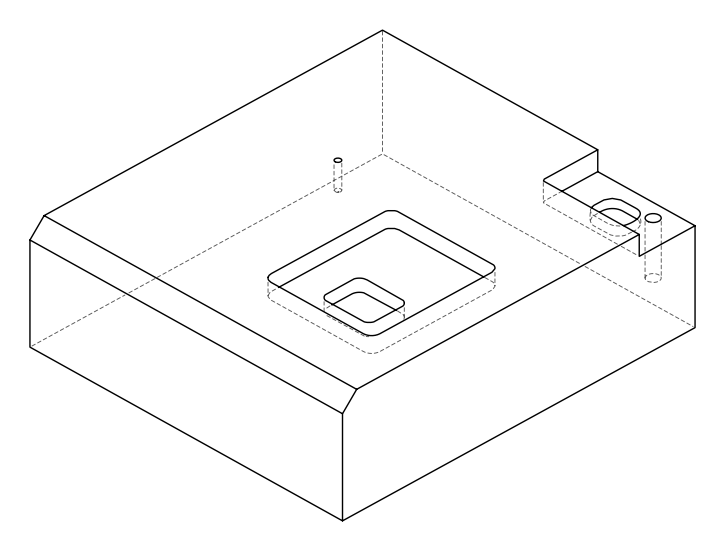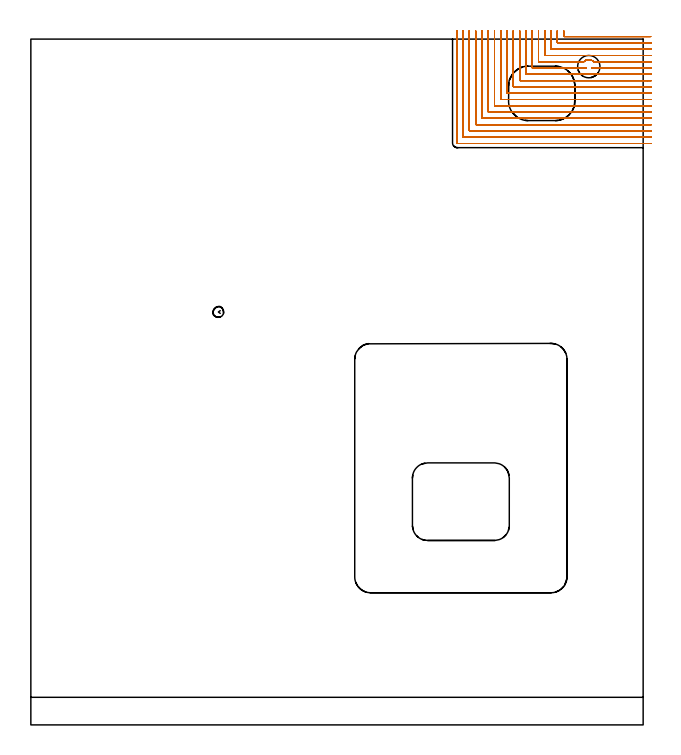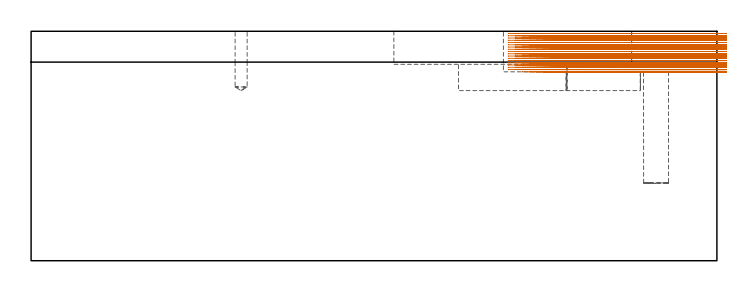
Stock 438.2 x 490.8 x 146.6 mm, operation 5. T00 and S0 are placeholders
(PLAN: 8 operations, 5 tool changes, 149 min)
(1 SPOT_DRILL | STEP1POCKET | NXT0321_9005460120000 | 0.03 min | 3 mm3)
(2 DRILL_BLIND_HOLE_INTO_CENTER | STEP1POCKET | UGT0301_196 | 0.16 min | 1671 mm3)
(3 INDEXABLE_INSERT_DRILL_BLIND_HOLE_FROM_SOLID | STEP1POCKET_1 | NXT0302_003 | 0.3 min | 19450 mm3)
(4 AREA_MILL | FG_CHAMFER_SURFACE | UGT0205_001 | 24.93 min | 85030 mm3)
(5 MILL_CORNER_NOTCH_RECTANGULAR | CORNER_NOTCH_RECTANGULAR | NXT0201_008 | Follow Part, ap 1.5, ae 75% | 102.16 min | 269231 mm3)
(6 MILL_RECTANGULAR_POCKET | POCKET_RECTANGULAR_STRAIGHT | UGT0201_104 | Follow Part, ap 5, ae 75% | 0.89 min | 20118 mm3)
(7 MILL_RECTANGULAR_POCKET_1 | POCKET_RECTANGULAR_STRAIGHT_1 | UGT0201_104 | Follow Part, ap 5, ae 75% | 18.21 min | 569523 mm3)
(8 MILL_RECTANGULAR_POCKET_2 | POCKET_RECTANGULAR_STRAIGHT_2 | UGT0201_104 | Follow Part, ap 5, ae 75% | 2.36 min | 62947 mm3)
(TOOL NXT0321_9005460120000 | NC Spot Drill, 142deg, 12mm, Carbide, Uncoated | D12 PA142 FL30 Z2)
(TOOL UGT0301_196 | Twist Drill 7.7 mm | D7.7 PA118 FL73 Z2)
(TOOL NXT0302_003 | Index. Insert Drill 16mm [880-D1600L20-05] | D16 PA176 FL80 Z2)
(TOOL UGT0205_001 | Chamfer Mill 20 x 3 x 45 deg. | D20 FL50 Z2)
(TOOL NXT0201_008 | ENDMILL 6mm [2P460-0600-NA 1630] | D6 FL26 Z6)
(TOOL UGT0201_104 | End Mill 20 mm | D20 FL22 Z2)
(OP 5 MILL_CORNER_NOTCH_RECTANGULAR, part 1 of 2)
G17 G21 G94 G90
T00 M6
G54
G17 G0 G90 X381.3 Y496.8 S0 M3
G43 Z156.6 H1
Z145.161
G94 G1 Y493.8 F250.
Y492.894 F500.
G3 X381.594 Y492.6 R0.3
G1 X440.6
X443.6 F250.
G0 Z156.6
X376.8 Y496.8
Z145.161
G1 Y493.8
Y488.395 F500.
G3 X377.095 Y488.1 R0.3
G1 X441.2
X444.2 F250.
G0 Z156.6
X372.3 Y496.8
Z145.161
G1 Y493.8
Y483.895 F500.
G3 X372.595 Y483.6 R0.3
G1 X441.2
X444.2 F250.
G0 Z156.6
X367.8 Y496.8
Z145.161
G1 Y493.8
Y479.395 F500.
G3 X368.095 Y479.1 R0.3
G1 X441.2
X444.2 F250.
G0 Z156.6
X363.3 Y496.8
Z145.161
G1 Y493.8
Y474.895 F500.
G3 X363.595 Y474.6 R0.3
G1 X395.77
X396.07 Y474.904
G2 X402.218 Y475.155 R4.987
X402.865 Y474.6 R5.007
G1 X441.2
X444.2 F250.
G0 Z156.6
X358.8 Y496.8
Z145.161
G1 Y493.8
Y470.395 F500.
G3 X359.095 Y470.1 R0.3
G1 X394.412
X397.412 F250.
G0 Z156.6
X401.188
Z145.161
G1 X404.188
X441.2 F500.
X444.2 F250.
G0 Z156.6
X354.3 Y496.8
Z145.161
G1 Y493.8
Y465.895 F500.
G3 X354.595 Y465.6 R0.3
G1 X441.2
X444.2 F250.
G0 Z156.6
X349.8 Y496.8
Z145.161
G1 Y493.8
Y461.396 F500.
G3 X350.096 Y461.1 R0.3
G1 X441.2
X444.2 F250.
G0 Z156.6
X345.3 Y496.8
Z145.161
G1 Y493.8
Y456.896 F500.
G3 X345.596 Y456.6 R0.3
G1 X441.2
X444.2 F250.
G0 Z156.6
X340.8 Y496.8
Z145.161
G1 Y493.8
Y452.396 F500.
G3 X341.096 Y452.1 R0.3
G1 X441.2
X444.2 F250.
G0 Z156.6
X336.3 Y496.8
Z145.161
G1 Y493.8
Y447.896 F500.
G3 X336.596 Y447.6 R0.3
G1 X441.2
X444.2 F250.
G0 Z156.6
X331.8 Y496.8
Z145.161
G1 Y493.8
Y443.396 F500.
G3 X332.096 Y443.1 R0.3
G1 X441.2
X444.2 F250.
G0 Z156.6
X327.3 Y496.8
Z145.161
G1 Y493.8
Y438.896 F500.
G3 X327.596 Y438.6 R0.3
G1 X441.2
X444.2 F250.
G0 Z156.6
X322.8 Y496.8
Z145.161
G1 Y493.8
Y434.397 F500.
G3 X323.097 Y434.1 R0.3
G1 X441.2
X444.2 F250.
G0 Z156.6
X318.3 Y496.8
Z145.161
G1 Y493.8
Y429.897 F500.
G3 X318.597 Y429.6 R0.3
G1 X441.2
X444.2 F250.
G0 Z156.6
X313.8 Y496.8
Z145.161
G1 Y493.8
Y425.397 F500.
G3 X314.097 Y425.1 R0.3
G1 X441.2
X444.2 F250.
G0 Z156.6
X309.3 Y496.8
Z145.161
G1 Y493.8
Y420.897 F500.
G3 X309.597 Y420.6 R0.3
G1 X441.2
X444.2 F250.
G0 Z156.6
X304.8 Y496.8
Z145.161
G1 Y493.8
Y416.397 F500.
G3 X305.097 Y416.1 R0.3
G1 X441.2
X444.2 F250.
G0 Z156.6
X381.3 Y496.8
Z143.722
G1 Y493.8
Y492.894 F500.
G3 X381.594 Y492.6 R0.3
G1 X440.6
X443.6 F250.
G0 Z156.6
X376.8 Y496.8
Z143.722
G1 Y493.8
Y488.395 F500.
G3 X377.095 Y488.1 R0.3
G1 X441.2
X444.2 F250.
G0 Z156.6
X372.3 Y496.8
Z143.722
G1 Y493.8
Y483.895 F500.
G3 X372.595 Y483.6 R0.3
G1 X441.2
X444.2 F250.
G0 Z156.6
X367.8 Y496.8
Z143.722
G1 Y493.8
Y479.395 F500.
G3 X368.095 Y479.1 R0.3
G1 X441.2
X444.2 F250.
G0 Z156.6
X363.3 Y496.8
Z143.722
G1 Y493.8
Y474.895 F500.
G3 X363.595 Y474.6 R0.3
G1 X395.771
X396.072 Y474.905
G2 X402.218 Y475.155 R4.986
X402.865 Y474.6 R5.007
G1 X441.2
X444.2 F250.
G0 Z156.6
X358.8 Y496.8
Z143.722
G1 Y493.8
Y470.395 F500.
G3 X359.095 Y470.1 R0.3
G1 X394.412
X397.412 F250.
G0 Z156.6
X401.188
Z143.722
G1 X404.188
X441.2 F500.
X444.2 F250.
G0 Z156.6
X354.3 Y496.8
Z143.722
G1 Y493.8
Y465.895 F500.
G3 X354.595 Y465.6 R0.3
G1 X441.2
X444.2 F250.
G0 Z156.6
X349.8 Y496.8
Z143.722
G1 Y493.8
Y461.396 F500.
G3 X350.096 Y461.1 R0.3
G1 X441.2
X444.2 F250.
G0 Z156.6
X345.3 Y496.8
Z143.722
G1 Y493.8
Y456.896 F500.
G3 X345.596 Y456.6 R0.3
G1 X441.2
X444.2 F250.
G0 Z156.6
X340.8 Y496.8
Z143.722
G1 Y493.8
Y452.396 F500.
G3 X341.096 Y452.1 R0.3
G1 X441.2
X444.2 F250.
G0 Z156.6
X336.3 Y496.8
Z143.722
G1 Y493.8
Y447.896 F500.
G3 X336.596 Y447.6 R0.3
G1 X441.2
X444.2 F250.
G0 Z156.6
X331.8 Y496.8
Z143.722
G1 Y493.8
Y443.396 F500.
G3 X332.096 Y443.1 R0.3
G1 X441.2
X444.2 F250.
G0 Z156.6
X327.3 Y496.8
Z143.722
G1 Y493.8
Y438.896 F500.
G3 X327.596 Y438.6 R0.3
G1 X441.2
X444.2 F250.
G0 Z156.6
X322.8 Y496.8
Z143.722
G1 Y493.8
Y434.397 F500.
G3 X323.097 Y434.1 R0.3
G1 X441.2
X444.2 F250.
G0 Z156.6
X318.3 Y496.8
Z143.722
G1 Y493.8
Y429.897 F500.
G3 X318.597 Y429.6 R0.3
G1 X441.2
X444.2 F250.
G0 Z156.6
X313.8 Y496.8
Z143.722
G1 Y493.8
Y425.397 F500.
G3 X314.097 Y425.1 R0.3
G1 X441.2
X444.2 F250.
G0 Z156.6
X309.3 Y496.8
Z143.722
G1 Y493.8
Y420.897 F500.
G3 X309.597 Y420.6 R0.3
G1 X441.2
X444.2 F250.
G0 Z156.6
X304.8 Y496.8
Z143.722
G1 Y493.8
Y416.397 F500.
G3 X305.097 Y416.1 R0.3
G1 X441.2
X444.2 F250.
G0 Z156.6
X381.3 Y496.8
Z142.283
G1 Y493.8
Y492.894 F500.
G3 X381.594 Y492.6 R0.3
G1 X440.6
X443.6 F250.
G0 Z156.6
X376.8 Y496.8
Z142.283
G1 Y493.8
Y488.395 F500.
G3 X377.095 Y488.1 R0.3
G1 X441.2
X444.2 F250.
G0 Z156.6
X372.3 Y496.8
Z142.283
G1 Y493.8
Y483.895 F500.
G3 X372.595 Y483.6 R0.3
G1 X441.2
X444.2 F250.
G0 Z156.6
X367.8 Y496.8
Z142.283
G1 Y493.8
Y479.395 F500.
G3 X368.095 Y479.1 R0.3
G1 X441.2
X444.2 F250.
G0 Z156.6
X363.3 Y496.8
Z142.283
G1 Y493.8
Y474.895 F500.
G3 X363.595 Y474.6 R0.3
G1 X395.771
X396.073 Y474.906
G2 X402.218 Y475.155 R4.987
X402.865 Y474.6 R5.007
G1 X441.2
X444.2 F250.
G0 Z156.6
X358.8 Y496.8
Z142.283
G1 Y493.8
Y470.395 F500.
G3 X359.095 Y470.1 R0.3
G1 X394.412
X397.412 F250.
G0 Z156.6
X401.188
Z142.283
G1 X404.188
X441.2 F500.
X444.2 F250.
G0 Z156.6
X354.3 Y496.8
Z142.283
G1 Y493.8
Y465.895 F500.
G3 X354.595 Y465.6 R0.3
G1 X441.2
X444.2 F250.
G0 Z156.6
X349.8 Y496.8
Z142.283
G1 Y493.8
Y461.396 F500.
G3 X350.096 Y461.1 R0.3
G1 X441.2
X444.2 F250.
G0 Z156.6
X345.3 Y496.8
Z142.283
G1 Y493.8
Y456.896 F500.
G3 X345.596 Y456.6 R0.3
G1 X441.2
X444.2 F250.
G0 Z156.6
X340.8 Y496.8
Z142.283
G1 Y493.8
Y452.396 F500.
G3 X341.096 Y452.1 R0.3
G1 X441.2
X444.2 F250.
G0 Z156.6
X336.3 Y496.8
Z142.283
G1 Y493.8
Y447.896 F500.
G3 X336.596 Y447.6 R0.3
G1 X441.2
X444.2 F250.
G0 Z156.6
X331.8 Y496.8
Z142.283
G1 Y493.8
Y443.396 F500.
G3 X332.096 Y443.1 R0.3
G1 X441.2
X444.2 F250.
G0 Z156.6
X327.3 Y496.8
Z142.283
G1 Y493.8
Y438.896 F500.
G3 X327.596 Y438.6 R0.3
G1 X441.2
X444.2 F250.
G0 Z156.6
X322.8 Y496.8
Z142.283
G1 Y493.8
Y434.397 F500.
G3 X323.097 Y434.1 R0.3
G1 X441.2
X444.2 F250.
G0 Z156.6
X318.3 Y496.8
Z142.283
G1 Y493.8
Y429.897 F500.
G3 X318.597 Y429.6 R0.3
G1 X441.2
X444.2 F250.
G0 Z156.6
X313.8 Y496.8
Z142.283
G1 Y493.8
Y425.397 F500.
G3 X314.097 Y425.1 R0.3
G1 X441.2
X444.2 F250.
G0 Z156.6
X309.3 Y496.8
Z142.283
G1 Y493.8
Y420.897 F500.
G3 X309.597 Y420.6 R0.3
G1 X441.2
X444.2 F250.
G0 Z156.6
X304.8 Y496.8
Z142.283
G1 Y493.8
Y416.397 F500.
G3 X305.097 Y416.1 R0.3
G1 X441.2
X444.2 F250.
G0 Z156.6
X381.3 Y496.8
Z140.844
G1 Y493.8
Y492.894 F500.
G3 X381.594 Y492.6 R0.3
G1 X440.6
X443.6 F250.
G0 Z156.6
X376.8 Y496.8
Z140.844
G1 Y493.8
Y488.395 F500.
G3 X377.095 Y488.1 R0.3
G1 X441.2
X444.2 F250.
G0 Z156.6
X372.3 Y496.8
Z140.844
G1 Y493.8
Y483.895 F500.
G3 X372.595 Y483.6 R0.3
G1 X441.2
X444.2 F250.
G0 Z156.6
X367.8 Y496.8
Z140.844
G1 Y493.8
Y479.395 F500.
G3 X368.095 Y479.1 R0.3
G1 X441.2
X444.2 F250.
G0 Z156.6
X363.3 Y496.8
Z140.844
G1 Y493.8
Y474.895 F500.
G3 X363.595 Y474.6 R0.3
G1 X395.77
X396.071 Y474.906
G2 X402.218 Y475.155 R4.988
X402.865 Y474.6 R5.007
G1 X441.2
X444.2 F250.
G0 Z156.6
X358.8 Y496.8
Z140.844
G1 Y493.8
Y470.395 F500.
G3 X359.095 Y470.1 R0.3
G1 X394.412
X397.412 F250.
G0 Z156.6
X401.188
Z140.844
G1 X404.188
X441.2 F500.
X444.2 F250.
G0 Z156.6
X354.3 Y496.8
Z140.844
G1 Y493.8
Y465.895 F500.
G3 X354.595 Y465.6 R0.3
G1 X441.2
X444.2 F250.
G0 Z156.6
X349.8 Y496.8
Z140.844
G1 Y493.8
Y461.396 F500.
G3 X350.096 Y461.1 R0.3
G1 X441.2
X444.2 F250.
G0 Z156.6
X345.3 Y496.8
Z140.844
G1 Y493.8
Y456.896 F500.
G3 X345.596 Y456.6 R0.3
G1 X441.2
X444.2 F250.
G0 Z156.6
X340.8 Y496.8
Z140.844
G1 Y493.8
Y452.396 F500.
G3 X341.096 Y452.1 R0.3
G1 X441.2
X444.2 F250.
G0 Z156.6
X336.3 Y496.8
Z140.844
G1 Y493.8
Y447.896 F500.
G3 X336.596 Y447.6 R0.3
G1 X441.2
X444.2 F250.
G0 Z156.6
X331.8 Y496.8
Z140.844
G1 Y493.8
Y443.396 F500.
G3 X332.096 Y443.1 R0.3
G1 X441.2
X444.2 F250.
G0 Z156.6
X327.3 Y496.8
Z140.844
G1 Y493.8
Y438.896 F500.
G3 X327.596 Y438.6 R0.3
G1 X441.2
X444.2 F250.
G0 Z156.6
X322.8 Y496.8
Z140.844
G1 Y493.8
Y434.397 F500.
G3 X323.097 Y434.1 R0.3
G1 X441.2
X444.2 F250.
G0 Z156.6
X318.3 Y496.8
Z140.844
G1 Y493.8
Y429.897 F500.
G3 X318.597 Y429.6 R0.3
G1 X441.2
X444.2 F250.
G0 Z156.6
X313.8 Y496.8
Z140.844
G1 Y493.8
Y425.397 F500.
G3 X314.097 Y425.1 R0.3
G1 X441.2
X444.2 F250.
G0 Z156.6
X309.3 Y496.8
Z140.844
G1 Y493.8
Y420.897 F500.
G3 X309.597 Y420.6 R0.3
G1 X441.2
X444.2 F250.
G0 Z156.6
X304.8 Y496.8
Z140.844
G1 Y493.8
Y416.397 F500.
G3 X305.097 Y416.1 R0.3
G1 X441.2
X444.2 F250.
G0 Z156.6
X381.3 Y496.8
Z139.405
G1 Y493.8
Y492.894 F500.
G3 X381.594 Y492.6 R0.3
G1 X440.6
X443.6 F250.
G0 Z156.6
X376.8 Y496.8
Z139.405
G1 Y493.8
Y488.395 F500.
G3 X377.095 Y488.1 R0.3
G1 X441.2
X444.2 F250.
G0 Z156.6
X372.3 Y496.8
Z139.405
G1 Y493.8
Y483.895 F500.
G3 X372.595 Y483.6 R0.3
G1 X441.2
X444.2 F250.
G0 Z156.6
X367.8 Y496.8
Z139.405
G1 Y493.8
Y479.395 F500.
G3 X368.095 Y479.1 R0.3
G1 X441.2
X444.2 F250.
G0 Z156.6
X363.3 Y496.8
Z139.405
G1 Y493.8
Y474.895 F500.
G3 X363.595 Y474.6 R0.3
G1 X395.77
X396.072 Y474.906
G2 X402.218 Y475.155 R4.988
X402.865 Y474.6 R5.007
G1 X441.2
X444.2 F250.
G0 Z156.6
X358.8 Y496.8
Z139.405
G1 Y493.8
Y470.395 F500.
G3 X359.095 Y470.1 R0.3
G1 X394.412
X397.412 F250.
G0 Z156.6
X401.188
Z139.405
G1 X404.188
X441.2 F500.
X444.2 F250.
G0 Z156.6
X354.3 Y496.8
Z139.405
G1 Y493.8
Y465.895 F500.
G3 X354.595 Y465.6 R0.3
G1 X441.2
X444.2 F250.
G0 Z156.6
X349.8 Y496.8
Z139.405
G1 Y493.8
Y461.396 F500.
G3 X350.096 Y461.1 R0.3
G1 X441.2
X444.2 F250.
G0 Z156.6
X345.3 Y496.8
Z139.405
G1 Y493.8
Y456.896 F500.
G3 X345.596 Y456.6 R0.3
G1 X441.2
X444.2 F250.
G0 Z156.6
X340.8 Y496.8
Z139.405
G1 Y493.8
Y452.396 F500.
G3 X341.096 Y452.1 R0.3
G1 X441.2
X444.2 F250.
G0 Z156.6
X336.3 Y496.8
Z139.405
G1 Y493.8
Y447.896 F500.
G3 X336.596 Y447.6 R0.3
G1 X441.2
X444.2 F250.
G0 Z156.6
X331.8 Y496.8
Z139.405
G1 Y493.8
Y443.396 F500.
G3 X332.096 Y443.1 R0.3
G1 X441.2
X444.2 F250.
G0 Z156.6
X327.3 Y496.8
Z139.405
G1 Y493.8
Y438.896 F500.
G3 X327.596 Y438.6 R0.3
G1 X441.2
X444.2 F250.
G0 Z156.6
X322.8 Y496.8
Z139.405
G1 Y493.8
Y434.397 F500.
G3 X323.097 Y434.1 R0.3
G1 X441.2
X444.2 F250.
G0 Z156.6
X318.3 Y496.8
Z139.405
G1 Y493.8
Y429.897 F500.
G3 X318.597 Y429.6 R0.3
G1 X441.2
X444.2 F250.
G0 Z156.6
X313.8 Y496.8
Z139.405
G1 Y493.8
Y425.397 F500.
G3 X314.097 Y425.1 R0.3
G1 X441.2
X444.2 F250.
G0 Z156.6
X309.3 Y496.8
Z139.405
G1 Y493.8
Y420.897 F500.
G3 X309.597 Y420.6 R0.3
G1 X441.2
X444.2 F250.
G0 Z156.6
X304.8 Y496.8
Z139.405
G1 Y493.8
Y416.397 F500.
G3 X305.097 Y416.1 R0.3
G1 X441.2
X444.2 F250.
G0 Z156.6
X381.3 Y496.8
Z137.967
G1 Y493.8
Y492.894 F500.
G3 X381.594 Y492.6 R0.3
G1 X440.6
X443.6 F250.
G0 Z156.6
X376.8 Y496.8
Z137.967
G1 Y493.8
Y488.395 F500.
G3 X377.095 Y488.1 R0.3
G1 X441.2
X444.2 F250.
G0 Z156.6
X372.3 Y496.8
Z137.967
G1 Y493.8
Y483.895 F500.
G3 X372.595 Y483.6 R0.3
G1 X441.2
X444.2 F250.
G0 Z156.6
X367.8 Y496.8
Z137.967
G1 Y493.8
Y479.395 F500.
G3 X368.095 Y479.1 R0.3
G1 X441.2
X444.2 F250.
G0 Z156.6
X363.3 Y496.8
Z137.967
G1 Y493.8
Y474.895 F500.
G3 X363.595 Y474.6 R0.3
G1 X395.77
X396.073 Y474.907
G2 X402.218 Y475.155 R4.988
X402.865 Y474.6 R5.007
G1 X441.2
X444.2 F250.
G0 Z156.6
X358.8 Y496.8
Z137.967
G1 Y493.8
Y470.395 F500.
G3 X359.095 Y470.1 R0.3
G1 X394.412
X397.412 F250.
G0 Z156.6
X401.188
Z137.967
G1 X404.188
X441.2 F500.
X444.2 F250.
G0 Z156.6
X354.3 Y496.8
Z137.967
G1 Y493.8
Y465.895 F500.
G3 X354.595 Y465.6 R0.3
G1 X441.2
X444.2 F250.
G0 Z156.6
X349.8 Y496.8
Z137.967
G1 Y493.8
Y461.396 F500.
G3 X350.096 Y461.1 R0.3
G1 X441.2
X444.2 F250.
G0 Z156.6
X345.3 Y496.8
Z137.967
G1 Y493.8
Y456.896 F500.
G3 X345.596 Y456.6 R0.3
G1 X441.2
X444.2 F250.
G0 Z156.6
X340.8 Y496.8
Z137.967
G1 Y493.8
Y452.396 F500.
G3 X341.096 Y452.1 R0.3
G1 X441.2
X444.2 F250.
G0 Z156.6
X336.3 Y496.8
Z137.967
G1 Y493.8
Y447.896 F500.
G3 X336.596 Y447.6 R0.3
G1 X441.2
X444.2 F250.
G0 Z156.6
X331.8 Y496.8
Z137.967
G1 Y493.8
Y443.396 F500.
G3 X332.096 Y443.1 R0.3
G1 X441.2
X444.2 F250.
G0 Z156.6
X327.3 Y496.8
Z137.967
G1 Y493.8
Y438.896 F500.
G3 X327.596 Y438.6 R0.3
G1 X441.2
X444.2 F250.
G0 Z156.6
X322.8 Y496.8
Z137.967
G1 Y493.8
Y434.397 F500.
G3 X323.097 Y434.1 R0.3
G1 X441.2
X444.2 F250.
G0 Z156.6
X318.3 Y496.8
Z137.967
G1 Y493.8
Y429.897 F500.
G3 X318.597 Y429.6 R0.3
G1 X441.2
X444.2 F250.
G0 Z156.6
X313.8 Y496.8
Z137.967
G1 Y493.8
Y425.397 F500.
G3 X314.097 Y425.1 R0.3
G1 X441.2
X444.2 F250.
G0 Z156.6
X309.3 Y496.8
Z137.967
G1 Y493.8
Y420.897 F500.
G3 X309.597 Y420.6 R0.3
G1 X441.2
X444.2 F250.
G0 Z156.6
X304.8 Y496.8
Z137.967
G1 Y493.8
Y416.397 F500.
G3 X305.097 Y416.1 R0.3
G1 X441.2
X444.2 F250.
G0 Z156.6
X381.3 Y496.8
Z136.528
G1 Y493.8
Y492.894 F500.
G3 X381.594 Y492.6 R0.3
G1 X440.6
X443.6 F250.
G0 Z156.6
X376.8 Y496.8
Z136.528
G1 Y493.8
Y488.395 F500.
G3 X377.095 Y488.1 R0.3
G1 X441.2
X444.2 F250.
G0 Z156.6
X372.3 Y496.8
Z136.528
G1 Y493.8
Y483.895 F500.
G3 X372.595 Y483.6 R0.3
G1 X441.2
X444.2 F250.
G0 Z156.6
X367.8 Y496.8
Z136.528
G1 Y493.8
Y479.395 F500.
G3 X368.095 Y479.1 R0.3
G1 X441.2
X444.2 F250.
G0 Z156.6
X363.3 Y496.8
Z136.528
G1 Y493.8
Y474.895 F500.
G3 X363.595 Y474.6 R0.3
G1 X395.77
X396.07 Y474.904
G2 X402.218 Y475.155 R4.987
X402.865 Y474.6 R5.007
G1 X441.2
X444.2 F250.
G0 Z156.6
X358.8 Y496.8
Z136.528
G1 Y493.8
Y470.395 F500.
G3 X359.095 Y470.1 R0.3
G1 X394.412
X397.412 F250.
G0 Z156.6
X401.188
Z136.528
G1 X404.188
X441.2 F500.
X444.2 F250.
G0 Z156.6
X354.3 Y496.8
Z136.528
G1 Y493.8
Y465.895 F500.
G3 X354.595 Y465.6 R0.3
G1 X441.2
X444.2 F250.
G0 Z156.6
X349.8 Y496.8
Z136.528
G1 Y493.8
Y461.396 F500.
G3 X350.096 Y461.1 R0.3
G1 X441.2
X444.2 F250.
G0 Z156.6
X345.3 Y496.8
Z136.528
G1 Y493.8
Y456.896 F500.
G3 X345.596 Y456.6 R0.3
G1 X441.2
X444.2 F250.
G0 Z156.6
X340.8 Y496.8
Z136.528
G1 Y493.8
Y452.396 F500.
G3 X341.096 Y452.1 R0.3
G1 X441.2
X444.2 F250.
G0 Z156.6
X336.3 Y496.8
Z136.528
G1 Y493.8
Y447.896 F500.
G3 X336.596 Y447.6 R0.3
G1 X441.2
X444.2 F250.
G0 Z156.6
X331.8 Y496.8
Z136.528
G1 Y493.8
Y443.396 F500.
G3 X332.096 Y443.1 R0.3
G1 X441.2
X444.2 F250.
G0 Z156.6
X327.3 Y496.8
Z136.528
G1 Y493.8
Y438.896 F500.
G3 X327.596 Y438.6 R0.3
G1 X441.2
X444.2 F250.
G0 Z156.6
X322.8 Y496.8
Z136.528
G1 Y493.8
Y434.397 F500.
G3 X323.097 Y434.1 R0.3
G1 X441.2
X444.2 F250.
G0 Z156.6
X318.3 Y496.8
Z136.528
G1 Y493.8
Y429.897 F500.
G3 X318.597 Y429.6 R0.3
G1 X441.2
X444.2 F250.
G0 Z156.6
X313.8 Y496.8
Z136.528
G1 Y493.8
Y425.397 F500.
G3 X314.097 Y425.1 R0.3
G1 X441.2
X444.2 F250.
G0 Z156.6
X309.3 Y496.8
Z136.528
G1 Y493.8
Y420.897 F500.
G3 X309.597 Y420.6 R0.3
G1 X441.2
X444.2 F250.
G0 Z156.6
X304.8 Y496.8
Z136.528
G1 Y493.8
Y416.397 F500.
G3 X305.097 Y416.1 R0.3
G1 X441.2
X444.2 F250.
G0 Z156.6
X381.3 Y496.8
Z135.089
G1 Y493.8
Y492.894 F500.
G3 X381.594 Y492.6 R0.3
G1 X440.6
X443.6 F250.
G0 Z156.6
X376.8 Y496.8
Z135.089
G1 Y493.8
Y488.395 F500.
G3 X377.095 Y488.1 R0.3
G1 X441.2
X444.2 F250.
G0 Z156.6
X372.3 Y496.8
Z135.089
G1 Y493.8
Y483.895 F500.
G3 X372.595 Y483.6 R0.3
G1 X441.2
X444.2 F250.
G0 Z156.6
X367.8 Y496.8
Z135.089
G1 Y493.8
Y479.395 F500.
G3 X368.095 Y479.1 R0.3
G1 X441.2
X444.2 F250.
G0 Z156.6
X363.3 Y496.8
Z135.089
G1 Y493.8
Y474.895 F500.
G3 X363.595 Y474.6 R0.3
G1 X395.77
X396.071 Y474.904
G2 X402.218 Y475.155 R4.987
X402.865 Y474.6 R5.007
G1 X441.2
X444.2 F250.
G0 Z156.6
X358.8 Y496.8
Z135.089
G1 Y493.8
Y470.395 F500.
G3 X359.095 Y470.1 R0.3
G1 X394.412
X397.412 F250.
G0 Z156.6
X401.188
Z135.089
G1 X404.188
X441.2 F500.
X444.2 F250.
G0 Z156.6
X354.3 Y496.8
Z135.089
G1 Y493.8
Y465.895 F500.
G3 X354.595 Y465.6 R0.3
G1 X441.2
X444.2 F250.
G0 Z156.6
X349.8 Y496.8
Z135.089
G1 Y493.8
Y461.396 F500.
G3 X350.096 Y461.1 R0.3
G1 X441.2
X444.2 F250.
G0 Z156.6
X345.3 Y496.8
Z135.089
G1 Y493.8
Y456.896 F500.
G3 X345.596 Y456.6 R0.3
G1 X441.2
X444.2 F250.
G0 Z156.6
X340.8 Y496.8
Z135.089
G1 Y493.8
Y452.396 F500.
G3 X341.096 Y452.1 R0.3
G1 X441.2
X444.2 F250.
G0 Z156.6
X336.3 Y496.8
Z135.089
G1 Y493.8
Y447.896 F500.
G3 X336.596 Y447.6 R0.3
G1 X441.2
X444.2 F250.
G0 Z156.6
X331.8 Y496.8
Z135.089
G1 Y493.8
Y443.396 F500.
G3 X332.096 Y443.1 R0.3
G1 X441.2
X444.2 F250.
G0 Z156.6
X327.3 Y496.8
Z135.089
G1 Y493.8
Y438.896 F500.
G3 X327.596 Y438.6 R0.3
G1 X441.2
X444.2 F250.
G0 Z156.6
X322.8 Y496.8
Z135.089
G1 Y493.8
Y434.397 F500.
G3 X323.097 Y434.1 R0.3
G1 X441.2
X444.2 F250.
G0 Z156.6
X318.3 Y496.8
Z135.089
G1 Y493.8
Y429.897 F500.
G3 X318.597 Y429.6 R0.3
G1 X441.2
X444.2 F250.
G0 Z156.6
X313.8 Y496.8
Z135.089
G1 Y493.8
Y425.397 F500.
G3 X314.097 Y425.1 R0.3
G1 X441.2
X444.2 F250.
G0 Z156.6
X309.3 Y496.8
Z135.089
G1 Y493.8
Y420.897 F500.
G3 X309.597 Y420.6 R0.3
G1 X441.2
X444.2 F250.
G0 Z156.6
X304.8 Y496.8
Z135.089
G1 Y493.8
Y416.397 F500.
G3 X305.097 Y416.1 R0.3
G1 X441.2
X444.2 F250.
G0 Z156.6
X381.3 Y496.8
Z133.65
G1 Y493.8
Y492.894 F500.
G3 X381.594 Y492.6 R0.3
G1 X440.6
X443.6 F250.
G0 Z156.6
X376.8 Y496.8
Z133.65
G1 Y493.8
Y488.395 F500.
G3 X377.095 Y488.1 R0.3
G1 X441.2
X444.2 F250.
G0 Z156.6
X372.3 Y496.8
Z133.65
G1 Y493.8
Y483.895 F500.
G3 X372.595 Y483.6 R0.3
G1 X441.2
X444.2 F250.
G0 Z156.6
X367.8 Y496.8
Z133.65
G1 Y493.8
Y479.395 F500.
G3 X368.095 Y479.1 R0.3
G1 X441.2
X444.2 F250.
G0 Z156.6
X363.3 Y496.8
Z133.65
G1 Y493.8
Y474.895 F500.
G3 X363.595 Y474.6 R0.3
G1 X395.771
X396.072 Y474.905
G2 X402.218 Y475.155 R4.987
X402.865 Y474.6 R5.007
G1 X441.2
X444.2 F250.
G0 Z156.6
X358.8 Y496.8
Z133.65
G1 Y493.8
Y470.395 F500.
G3 X359.095 Y470.1 R0.3
G1 X394.412
X397.412 F250.
G0 Z156.6
X401.188
Z133.65
G1 X404.188
X441.2 F500.
X444.2 F250.
G0 Z156.6
X354.3 Y496.8
Z133.65
G1 Y493.8
Y465.895 F500.
G3 X354.595 Y465.6 R0.3
G1 X441.2
X444.2 F250.
G0 Z156.6
X349.8 Y496.8
Z133.65
G1 Y493.8
Y461.396 F500.
G3 X350.096 Y461.1 R0.3
G1 X441.2
X444.2 F250.
G0 Z156.6
X345.3 Y496.8
Z133.65
G1 Y493.8
Y456.896 F500.
G3 X345.596 Y456.6 R0.3
G1 X441.2
X444.2 F250.
G0 Z156.6
X340.8 Y496.8
Z133.65
G1 Y493.8
Y452.396 F500.
G3 X341.096 Y452.1 R0.3
G1 X441.2
X444.2 F250.
G0 Z156.6
X336.3 Y496.8
Z133.65
G1 Y493.8
Y447.896 F500.
G3 X336.596 Y447.6 R0.3
G1 X441.2
X444.2 F250.
G0 Z156.6
X331.8 Y496.8
Z133.65
G1 Y493.8
Y443.396 F500.
G3 X332.096 Y443.1 R0.3
G1 X441.2
X444.2 F250.
G0 Z156.6
X327.3 Y496.8
Z133.65
G1 Y493.8
Y438.896 F500.
G3 X327.596 Y438.6 R0.3
G1 X441.2
X444.2 F250.
G0 Z156.6
X322.8 Y496.8
Z133.65
G1 Y493.8
Y434.397 F500.
G3 X323.097 Y434.1 R0.3
G1 X441.2
X444.2 F250.
G0 Z156.6
X318.3 Y496.8
Z133.65
G1 Y493.8
Y429.897 F500.
G3 X318.597 Y429.6 R0.3
G1 X441.2
X444.2 F250.
G0 Z156.6
X313.8 Y496.8
Z133.65
G1 Y493.8
Y425.397 F500.
G3 X314.097 Y425.1 R0.3
G1 X441.2
X444.2 F250.
G0 Z156.6
X309.3 Y496.8
Z133.65
G1 Y493.8
Y420.897 F500.
G3 X309.597 Y420.6 R0.3
G1 X441.2
X444.2 F250.
G0 Z156.6
X304.8 Y496.8
Z133.65
G1 Y493.8
Y416.397 F500.
G3 X305.097 Y416.1 R0.3
G1 X441.2
X444.2 F250.
G0 Z156.6
X381.3 Y496.8
Z132.211
G1 Y493.8
Y492.894 F500.
G3 X381.594 Y492.6 R0.3
G1 X440.6
X443.6 F250.
G0 Z156.6
X376.8 Y496.8
Z132.211
G1 Y493.8
Y488.395 F500.
G3 X377.095 Y488.1 R0.3
G1 X441.2
X444.2 F250.
G0 Z156.6
X372.3 Y496.8
Z132.211
G1 Y493.8
Y483.895 F500.
G3 X372.595 Y483.6 R0.3
G1 X441.2
X444.2 F250.
G0 Z156.6
X367.8 Y496.8
Z132.211
G1 Y493.8
Y479.395 F500.
G3 X368.095 Y479.1 R0.3
G1 X441.2
X444.2 F250.
G0 Z156.6
X363.3 Y496.8
Z132.211
G1 Y493.8
Y474.895 F500.
G3 X363.595 Y474.6 R0.3
G1 X395.771
X396.073 Y474.906
G2 X402.218 Y475.155 R4.987
X402.865 Y474.6 R5.007
G1 X441.2
X444.2 F250.
G0 Z156.6
X358.8 Y496.8
Z132.211
G1 Y493.8
Y470.395 F500.
G3 X359.095 Y470.1 R0.3
G1 X394.412
X397.412 F250.
G0 Z156.6
X401.188
Z132.211
G1 X404.188
X441.2 F500.
X444.2 F250.
G0 Z156.6
X354.3 Y496.8
Z132.211
G1 Y493.8
Y465.895 F500.
G3 X354.595 Y465.6 R0.3
G1 X441.2
X444.2 F250.
G0 Z156.6
X349.8 Y496.8
Z132.211
G1 Y493.8
Y461.396 F500.
G3 X350.096 Y461.1 R0.3
G1 X441.2
X444.2 F250.
G0 Z156.6
X345.3 Y496.8
Z132.211
G1 Y493.8
Y456.896 F500.
G3 X345.596 Y456.6 R0.3
G1 X441.2
X444.2 F250.
G0 Z156.6
X340.8 Y496.8
Z132.211
G1 Y493.8
Y452.396 F500.
G3 X341.096 Y452.1 R0.3
G1 X441.2
X444.2 F250.
G0 Z156.6
X336.3 Y496.8
Z132.211
G1 Y493.8
Y447.896 F500.
G3 X336.596 Y447.6 R0.3
G1 X441.2
X444.2 F250.
G0 Z156.6
X331.8 Y496.8
Z132.211
G1 Y493.8
Y443.396 F500.
G3 X332.096 Y443.1 R0.3
G1 X441.2
X444.2 F250.
G0 Z156.6
X327.3 Y496.8
Z132.211
G1 Y493.8
Y438.896 F500.
G3 X327.596 Y438.6 R0.3
G1 X441.2
X444.2 F250.
G0 Z156.6
X322.8 Y496.8
Z132.211
G1 Y493.8
Y434.397 F500.
G3 X323.097 Y434.1 R0.3
G1 X441.2
X444.2 F250.
G0 Z156.6
X318.3 Y496.8
Z132.211
G1 Y493.8
Y429.897 F500.
G3 X318.597 Y429.6 R0.3
G1 X441.2
X444.2 F250.
G0 Z156.6
X313.8 Y496.8
Z132.211
G1 Y493.8
Y425.397 F500.
G3 X314.097 Y425.1 R0.3
G1 X441.2
X444.2 F250.
G0 Z156.6
X309.3 Y496.8
Z132.211
G1 Y493.8
Y420.897 F500.
G3 X309.597 Y420.6 R0.3
G1 X441.2
X444.2 F250.
G0 Z156.6
X304.8 Y496.8
Z132.211
G1 Y493.8
Y416.397 F500.
G3 X305.097 Y416.1 R0.3
G1 X441.2
X444.2 F250.
G0 Z156.6
X381.3 Y496.8
Z130.772
G1 Y493.8
Y492.894 F500.
G3 X381.594 Y492.6 R0.3
G1 X440.6
X443.6 F250.
G0 Z156.6
X376.8 Y496.8
Z130.772
G1 Y493.8
Y488.395 F500.
G3 X377.095 Y488.1 R0.3
G1 X441.2
X444.2 F250.
G0 Z156.6
X372.3 Y496.8
Z130.772
G1 Y493.8
Y483.895 F500.
G3 X372.595 Y483.6 R0.3
G1 X441.2
X444.2 F250.
G0 Z156.6
X367.8 Y496.8
Z130.772
G1 Y493.8
Y479.395 F500.
G3 X368.095 Y479.1 R0.3
G1 X441.2
X444.2 F250.
G0 Z156.6
X363.3 Y496.8
Z130.772
G1 Y493.8
Y474.895 F500.
G3 X363.595 Y474.6 R0.3
G1 X395.771
X396.073 Y474.906
G2 X402.218 Y475.155 R4.987
X402.865 Y474.6 R5.007
G1 X441.2
X444.2 F250.
G0 Z156.6
X358.8 Y496.8
Z130.772
G1 Y493.8
Y470.395 F500.
G3 X359.095 Y470.1 R0.3
G1 X394.412
X397.412 F250.
G0 Z156.6
X401.188
Z130.772
G1 X404.188
X441.2 F500.
X444.2 F250.
G0 Z156.6
X354.3 Y496.8
Z130.772
G1 Y493.8
Y465.895 F500.
G3 X354.595 Y465.6 R0.3
G1 X441.2
X444.2 F250.
G0 Z156.6
X349.8 Y496.8
Z130.772
G1 Y493.8
Y461.396 F500.
G3 X350.096 Y461.1 R0.3
G1 X441.2
X444.2 F250.
G0 Z156.6
X345.3 Y496.8
Z130.772
G1 Y493.8
Y456.896 F500.
G3 X345.596 Y456.6 R0.3
G1 X441.2
X444.2 F250.
G0 Z156.6
X340.8 Y496.8
Z130.772
G1 Y493.8
Y452.396 F500.
G3 X341.096 Y452.1 R0.3
G1 X441.2
X444.2 F250.
G0 Z156.6
X336.3 Y496.8
Z130.772
G1 Y493.8
Y447.896 F500.
G3 X336.596 Y447.6 R0.3
G1 X441.2
X444.2 F250.
G0 Z156.6
X331.8 Y496.8
Z130.772
G1 Y493.8
Y443.396 F500.
G3 X332.096 Y443.1 R0.3
G1 X441.2
X444.2 F250.
G0 Z156.6
X327.3 Y496.8
Z130.772
G1 Y493.8
Y438.896 F500.
G3 X327.596 Y438.6 R0.3
G1 X441.2
X444.2 F250.
G0 Z156.6
X322.8 Y496.8
Z130.772
G1 Y493.8
Y434.397 F500.
G3 X323.097 Y434.1 R0.3
G1 X441.2
X444.2 F250.
G0 Z156.6
X318.3 Y496.8
Z130.772
G1 Y493.8
Y429.897 F500.
G3 X318.597 Y429.6 R0.3
G1 X441.2
X444.2 F250.
G0 Z156.6
X313.8 Y496.8
Z130.772
G1 Y493.8
Y425.397 F500.
G3 X314.097 Y425.1 R0.3
G1 X441.2
X444.2 F250.
G0 Z156.6
X309.3 Y496.8
Z130.772
G1 Y493.8
Y420.897 F500.
G3 X309.597 Y420.6 R0.3
G1 X441.2
X444.2 F250.
G0 Z156.6
X304.8 Y496.8
Z130.772
G1 Y493.8
Y416.397 F500.
G3 X305.097 Y416.1 R0.3
G1 X441.2
X444.2 F250.
G0 Z156.6
X381.3 Y496.8
Z129.333
G1 Y493.8
Y492.894 F500.
G3 X381.594 Y492.6 R0.3
G1 X440.6
X443.6 F250.
G0 Z156.6
X376.8 Y496.8
Z129.333
G1 Y493.8
Y488.395 F500.
G3 X377.095 Y488.1 R0.3
G1 X441.2
X444.2 F250.
G0 Z156.6
X372.3 Y496.8
Z129.333
G1 Y493.8
Y483.895 F500.
G3 X372.595 Y483.6 R0.3
G1 X441.2
X444.2 F250.
G0 Z156.6
X367.8 Y496.8
Z129.333
G1 Y493.8
Y479.395 F500.
G3 X368.095 Y479.1 R0.3
G1 X441.2
X444.2 F250.
G0 Z156.6
X363.3 Y496.8
Z129.333
G1 Y493.8
Y474.895 F500.
G3 X363.595 Y474.6 R0.3
G1 X395.77
X396.071 Y474.906
G2 X402.218 Y475.155 R4.988
X402.865 Y474.6 R5.007
G1 X441.2
X444.2 F250.
G0 Z156.6
X358.8 Y496.8
Z129.333
G1 Y493.8
Y470.395 F500.
G3 X359.095 Y470.1 R0.3
G1 X394.412
X397.412 F250.
G0 Z156.6
X401.188
Z129.333
G1 X404.188
X441.2 F500.
X444.2 F250.
G0 Z156.6
X354.3 Y496.8
Z129.333
G1 Y493.8
Y465.895 F500.
G3 X354.595 Y465.6 R0.3
G1 X441.2
X444.2 F250.
G0 Z156.6
X349.8 Y496.8
Z129.333
G1 Y493.8
Y461.396 F500.
G3 X350.096 Y461.1 R0.3
G1 X441.2
X444.2 F250.
G0 Z156.6
X345.3 Y496.8
Z129.333
G1 Y493.8
Y456.896 F500.
G3 X345.596 Y456.6 R0.3
G1 X441.2
X444.2 F250.
G0 Z156.6
X340.8 Y496.8
Z129.333
G1 Y493.8
Y452.396 F500.
G3 X341.096 Y452.1 R0.3
G1 X441.2
X444.2 F250.
G0 Z156.6
X336.3 Y496.8
Z129.333
G1 Y493.8
Y447.896 F500.
G3 X336.596 Y447.6 R0.3
G1 X441.2
X444.2 F250.
G0 Z156.6
X331.8 Y496.8
Z129.333
G1 Y493.8
Y443.396 F500.
G3 X332.096 Y443.1 R0.3
G1 X441.2
X444.2 F250.
G0 Z156.6
X327.3 Y496.8
Z129.333
G1 Y493.8
Y438.896 F500.
G3 X327.596 Y438.6 R0.3
G1 X441.2
X444.2 F250.
G0 Z156.6
X322.8 Y496.8
Z129.333
G1 Y493.8
Y434.397 F500.
G3 X323.097 Y434.1 R0.3
G1 X441.2
X444.2 F250.
G0 Z156.6
X318.3 Y496.8
Z129.333
G1 Y493.8
Y429.897 F500.
G3 X318.597 Y429.6 R0.3
G1 X441.2
X444.2 F250.
G0 Z156.6
X313.8 Y496.8
Z129.333
G1 Y493.8
Y425.397 F500.
G3 X314.097 Y425.1 R0.3
G1 X441.2
X444.2 F250.
G0 Z156.6
X309.3 Y496.8
Z129.333
G1 Y493.8
Y420.897 F500.
G3 X309.597 Y420.6 R0.3
G1 X441.2
X444.2 F250.
G0 Z156.6
X304.8 Y496.8
Z129.333
G1 Y493.8
Y416.397 F500.
G3 X305.097 Y416.1 R0.3
G1 X441.2
X444.2 F250.
G0 Z156.6
X381.3 Y496.8
Z127.894
G1 Y493.8
Y492.894 F500.
G3 X381.594 Y492.6 R0.3
G1 X440.6
X443.6 F250.
G0 Z156.6
X376.8 Y496.8
Z127.894
G1 Y493.8
Y488.395 F500.
G3 X377.095 Y488.1 R0.3
G1 X441.2
X444.2 F250.
G0 Z156.6
X372.3 Y496.8
Z127.894
G1 Y493.8
Y483.895 F500.
G3 X372.595 Y483.6 R0.3
G1 X441.2
X444.2 F250.
G0 Z156.6
X367.8 Y496.8
Z127.894
G1 Y493.8
Y479.395 F500.
G3 X368.095 Y479.1 R0.3
G1 X441.2
X444.2 F250.
G0 Z156.6
X363.3 Y496.8
Z127.894
G1 Y493.8
Y474.895 F500.
G3 X363.595 Y474.6 R0.3
G1 X395.77
X396.071 Y474.906
G2 X402.218 Y475.155 R4.988
X402.865 Y474.6 R5.007
G1 X441.2
X444.2 F250.
G0 Z156.6
X358.8 Y496.8
Z127.894
G1 Y493.8
Y470.395 F500.
G3 X359.095 Y470.1 R0.3
G1 X394.412
X397.412 F250.
G0 Z156.6
X401.188
Z127.894
G1 X404.188
X441.2 F500.
X444.2 F250.
G0 Z156.6
X354.3 Y496.8
Z127.894
G1 Y493.8
Y465.895 F500.
G3 X354.595 Y465.6 R0.3
G1 X441.2
X444.2 F250.
G0 Z156.6
X349.8 Y496.8
Z127.894
G1 Y493.8
Y461.396 F500.
G3 X350.096 Y461.1 R0.3
G1 X441.2
X444.2 F250.
G0 Z156.6
X345.3 Y496.8
Z127.894
G1 Y493.8
Y456.896 F500.
G3 X345.596 Y456.6 R0.3
G1 X441.2
X444.2 F250.
G0 Z156.6
X340.8 Y496.8
Z127.894
G1 Y493.8
Y452.396 F500.
G3 X341.096 Y452.1 R0.3
G1 X441.2
X444.2 F250.
G0 Z156.6
X336.3 Y496.8
Z127.894
G1 Y493.8
Y447.896 F500.
G3 X336.596 Y447.6 R0.3
G1 X441.2
X444.2 F250.
G0 Z156.6
X331.8 Y496.8
Z127.894
G1 Y493.8
Y443.396 F500.
G3 X332.096 Y443.1 R0.3
G1 X441.2
X444.2 F250.
G0 Z156.6
X327.3 Y496.8
Z127.894
G1 Y493.8
Y438.896 F500.
G3 X327.596 Y438.6 R0.3
G1 X441.2
X444.2 F250.
G0 Z156.6
X322.8 Y496.8
Z127.894
G1 Y493.8
Y434.397 F500.
G3 X323.097 Y434.1 R0.3
G1 X441.2
X444.2 F250.
G0 Z156.6
X318.3 Y496.8
Z127.894
G1 Y493.8
Y429.897 F500.
G3 X318.597 Y429.6 R0.3
G1 X441.2
X444.2 F250.
G0 Z156.6
X313.8 Y496.8
Z127.894
G1 Y493.8
Y425.397 F500.
G3 X314.097 Y425.1 R0.3
G1 X441.2
X444.2 F250.
G0 Z156.6
X309.3 Y496.8
Z127.894
G1 Y493.8
Y420.897 F500.
G3 X309.597 Y420.6 R0.3
G1 X441.2
X444.2 F250.
G0 Z156.6
X304.8 Y496.8
Z127.894
G1 Y493.8
Y416.397 F500.
G3 X305.097 Y416.1 R0.3
G1 X441.2
X444.2 F250.
G0 Z156.6
X381.3 Y496.8
Z126.456
G1 Y493.8
Y492.894 F500.
G3 X381.594 Y492.6 R0.3
G1 X440.6
X443.6 F250.
G0 Z156.6
X376.8 Y496.8
Z126.456
G1 Y493.8
Y488.395 F500.
G3 X377.095 Y488.1 R0.3
G1 X441.2
X444.2 F250.
G0 Z156.6
X372.3 Y496.8
Z126.456
G1 Y493.8
Y483.895 F500.
G3 X372.595 Y483.6 R0.3
G1 X441.2
X444.2 F250.
G0 Z156.6
X367.8 Y496.8
Z126.456
G1 Y493.8
Y479.395 F500.
G3 X368.095 Y479.1 R0.3
G1 X441.2
X444.2 F250.
G0 Z156.6
X363.3 Y496.8
Z126.456
G1 Y493.8
Y474.895 F500.
G3 X363.595 Y474.6 R0.3
G1 X395.77
X396.071 Y474.906
G2 X402.218 Y475.155 R4.988
X402.865 Y474.6 R5.007
G1 X441.2
X444.2 F250.
G0 Z156.6
X358.8 Y496.8
Z126.456
G1 Y493.8
Y470.395 F500.
G3 X359.095 Y470.1 R0.3
G1 X394.412
X397.412 F250.
G0 Z156.6
X401.188
Z126.456
G1 X404.188
X441.2 F500.
X444.2 F250.
G0 Z156.6
X354.3 Y496.8
Z126.456
G1 Y493.8
Y465.895 F500.
G3 X354.595 Y465.6 R0.3
G1 X441.2
X444.2 F250.
G0 Z156.6
X349.8 Y496.8
Z126.456
G1 Y493.8
Y461.396 F500.
G3 X350.096 Y461.1 R0.3
G1 X441.2
X444.2 F250.
G0 Z156.6
X345.3 Y496.8
Z126.456
G1 Y493.8
Y456.896 F500.
G3 X345.596 Y456.6 R0.3
G1 X441.2
X444.2 F250.
G0 Z156.6
X340.8 Y496.8
Z126.456
G1 Y493.8
Y452.396 F500.
G3 X341.096 Y452.1 R0.3
G1 X441.2
X444.2 F250.
G0 Z156.6
X336.3 Y496.8
Z126.456
G1 Y493.8
Y447.896 F500.
G3 X336.596 Y447.6 R0.3
G1 X441.2
X444.2 F250.
G0 Z156.6
X331.8 Y496.8
Z126.456
G1 Y493.8
Y443.396 F500.
G3 X332.096 Y443.1 R0.3
G1 X441.2
X444.2 F250.
G0 Z156.6
X327.3 Y496.8
Z126.456
G1 Y493.8
Y438.896 F500.
G3 X327.596 Y438.6 R0.3
G1 X441.2
X444.2 F250.
G0 Z156.6
X322.8 Y496.8
Z126.456
G1 Y493.8
Y434.397 F500.
G3 X323.097 Y434.1 R0.3
G1 X441.2
X444.2 F250.
G0 Z156.6
X318.3 Y496.8
Z126.456
G1 Y493.8
Y429.897 F500.
G3 X318.597 Y429.6 R0.3
G1 X441.2
X444.2 F250.
G0 Z156.6
X313.8 Y496.8
Z126.456
G1 Y493.8
Y425.397 F500.
G3 X314.097 Y425.1 R0.3
G1 X441.2
X444.2 F250.
G0 Z156.6
X309.3 Y496.8
Z126.456
G1 Y493.8
Y420.897 F500.
G3 X309.597 Y420.6 R0.3
G1 X441.2
X444.2 F250.
G0 Z156.6
X304.8 Y496.8
Z126.456
G1 Y493.8
Y416.397 F500.
G3 X305.097 Y416.1 R0.3
G1 X441.2
X444.2 F250.
G0 Z156.6
X381.3 Y496.8
Z125.017
G1 Y493.8
Y492.894 F500.
G3 X381.594 Y492.6 R0.3
G1 X440.6
X443.6 F250.
G0 Z156.6
X376.8 Y496.8
Z125.017
G1 Y493.8
Y488.395 F500.
G3 X377.095 Y488.1 R0.3
G1 X441.2
X444.2 F250.
G0 Z156.6
X372.3 Y496.8
Z125.017
G1 Y493.8
Y483.895 F500.
G3 X372.595 Y483.6 R0.3
G1 X441.2
X444.2 F250.
G0 Z156.6
X367.8 Y496.8
Z125.017
G1 Y493.8
Y479.395 F500.
G3 X368.095 Y479.1 R0.3
G1 X441.2
X444.2 F250.
G0 Z156.6
X363.3 Y496.8
Z125.017
G1 Y493.8
Y474.895 F500.
G3 X363.595 Y474.6 R0.3
G1 X395.77
X396.071 Y474.906
G2 X402.218 Y475.155 R4.988
X402.865 Y474.6 R5.007
G1 X441.2
X444.2 F250.
G0 Z156.6
X358.8 Y496.8
Z125.017
G1 Y493.8
Y470.395 F500.
G3 X359.095 Y470.1 R0.3
G1 X394.412
X397.412 F250.
G0 Z156.6
X401.188
Z125.017
G1 X404.188
X441.2 F500.
X444.2 F250.
G0 Z156.6
X354.3 Y496.8
Z125.017
G1 Y493.8
Y465.895 F500.
G3 X354.595 Y465.6 R0.3
G1 X441.2
X444.2 F250.
G0 Z156.6
X349.8 Y496.8
Z125.017
G1 Y493.8
Y461.396 F500.
G3 X350.096 Y461.1 R0.3
G1 X441.2
X444.2 F250.
G0 Z156.6
X345.3 Y496.8
Z125.017
G1 Y493.8
Y456.896 F500.
G3 X345.596 Y456.6 R0.3
G1 X441.2
X444.2 F250.
G0 Z156.6
X340.8 Y496.8
Z125.017
G1 Y493.8
Y452.396 F500.
G3 X341.096 Y452.1 R0.3
G1 X441.2
X444.2 F250.
G0 Z156.6
X336.3 Y496.8
Z125.017
G1 Y493.8
Y447.896 F500.
G3 X336.596 Y447.6 R0.3
G1 X441.2
X444.2 F250.
G0 Z156.6
X331.8 Y496.8
Z125.017
G1 Y493.8
Y443.396 F500.
G3 X332.096 Y443.1 R0.3
G1 X441.2
X444.2 F250.
G0 Z156.6
X327.3 Y496.8
Z125.017
G1 Y493.8
Y438.896 F500.
G3 X327.596 Y438.6 R0.3
G1 X441.2
X444.2 F250.
G0 Z156.6
X322.8 Y496.8
Z125.017
G1 Y493.8
Y434.397 F500.
G3 X323.097 Y434.1 R0.3
G1 X441.2
X444.2 F250.
G0 Z156.6
X318.3 Y496.8
Z125.017
G1 Y493.8
Y429.897 F500.
G3 X318.597 Y429.6 R0.3
G1 X441.2
X444.2 F250.
G0 Z156.6
X313.8 Y496.8
Z125.017
G1 Y493.8
Y425.397 F500.
G3 X314.097 Y425.1 R0.3
G1 X441.2
X444.2 F250.
G0 Z156.6
X309.3 Y496.8
Z125.017
G1 Y493.8
Y420.897 F500.
G3 X309.597 Y420.6 R0.3
G1 X441.2
X444.2 F250.
G0 Z156.6
X304.8 Y496.8
Z125.017
G1 Y493.8
Y416.397 F500.
G3 X305.097 Y416.1 R0.3
G1 X441.2
X444.2 F250.
G0 Z156.6
X381.3 Y496.8
Z123.578
G1 Y493.8
Y492.894 F500.
G3 X381.594 Y492.6 R0.3
G1 X440.6
X443.6 F250.
G0 Z156.6
X376.8 Y496.8
Z123.578
G1 Y493.8
Y488.395 F500.
G3 X377.095 Y488.1 R0.3
G1 X441.2
X444.2 F250.
G0 Z156.6
X372.3 Y496.8
Z123.578
G1 Y493.8
Y483.895 F500.
G3 X372.595 Y483.6 R0.3
G1 X441.2
X444.2 F250.
G0 Z156.6
X367.8 Y496.8
Z123.578
G1 Y493.8
Y479.395 F500.
G3 X368.095 Y479.1 R0.3
G1 X441.2
X444.2 F250.
G0 Z156.6
X363.3 Y496.8
Z123.578
G1 Y493.8
Y474.895 F500.
G3 X363.595 Y474.6 R0.3
G1 X395.77
X396.072 Y474.906
G2 X402.218 Y475.155 R4.988
X402.865 Y474.6 R5.007
G1 X441.2
X444.2 F250.
G0 Z156.6
X358.8 Y496.8
Z123.578
G1 Y493.8
Y470.395 F500.
G3 X359.095 Y470.1 R0.3
G1 X394.412
X397.412 F250.
G0 Z156.6
X401.188
Z123.578
G1 X404.188
X441.2 F500.
X444.2 F250.
G0 Z156.6
X354.3 Y496.8
Z123.578
G1 Y493.8
Y465.895 F500.
G3 X354.595 Y465.6 R0.3
G1 X441.2
X444.2 F250.
G0 Z156.6
X349.8 Y496.8
Z123.578
G1 Y493.8
Y461.396 F500.
G3 X350.096 Y461.1 R0.3
G1 X441.2
X444.2 F250.
G0 Z156.6
X345.3 Y496.8
Z123.578
G1 Y493.8
Y456.896 F500.
G3 X345.596 Y456.6 R0.3
G1 X441.2
X444.2 F250.
G0 Z156.6
X340.8 Y496.8
Z123.578
G1 Y493.8
Y452.396 F500.
G3 X341.096 Y452.1 R0.3
G1 X441.2
X444.2 F250.
G0 Z156.6
X336.3 Y496.8
Z123.578
G1 Y493.8
Y447.896 F500.
G3 X336.596 Y447.6 R0.3
G1 X441.2
X444.2 F250.
G0 Z156.6
X331.8 Y496.8
Z123.578
G1 Y493.8
Y443.396 F500.
G3 X332.096 Y443.1 R0.3
G1 X441.2
X444.2 F250.
G0 Z156.6
X327.3 Y496.8
Z123.578
G1 Y493.8
Y438.896 F500.
G3 X327.596 Y438.6 R0.3
G1 X441.2
X444.2 F250.
G0 Z156.6
X322.8 Y496.8
Z123.578
G1 Y493.8
Y434.397 F500.
G3 X323.097 Y434.1 R0.3
G1 X441.2
X444.2 F250.
G0 Z156.6
X318.3 Y496.8
Z123.578
G1 Y493.8
Y429.897 F500.
G3 X318.597 Y429.6 R0.3
G1 X441.2
X444.2 F250.
G0 Z156.6
X313.8 Y496.8
Z123.578
G1 Y493.8
Y425.397 F500.
G3 X314.097 Y425.1 R0.3
G1 X441.2
X444.2 F250.
G0 Z156.6
X309.3 Y496.8
Z123.578
G1 Y493.8
Y420.897 F500.
G3 X309.597 Y420.6 R0.3
G1 X441.2
X444.2 F250.
G0 Z156.6
X304.8 Y496.8
Z123.578
G1 Y493.8
Y416.397 F500.
G3 X305.097 Y416.1 R0.3
G1 X441.2
X444.2 F250.
G0 Z156.6
X381.3 Y496.8
Z122.139
G1 Y493.8
Y492.894 F500.
G3 X381.594 Y492.6 R0.3
G1 X440.6
X443.6 F250.
G0 Z156.6
X376.8 Y496.8
Z122.139
G1 Y493.8
Y488.395 F500.
G3 X377.095 Y488.1 R0.3
G1 X441.2
X444.2 F250.
G0 Z156.6
X372.3 Y496.8
Z122.139
G1 Y493.8
Y483.895 F500.
G3 X372.595 Y483.6 R0.3
G1 X441.2
X444.2 F250.
G0 Z156.6
X367.8 Y496.8
Z122.139
G1 Y493.8
Y479.395 F500.
G3 X368.095 Y479.1 R0.3
G1 X441.2
X444.2 F250.
G0 Z156.6
X363.3 Y496.8
Z122.139
G1 Y493.8
Y474.895 F500.
G3 X363.595 Y474.6 R0.3
G1 X395.77
X396.073 Y474.907
G2 X402.218 Y475.155 R4.988
X402.865 Y474.6 R5.007
G1 X441.2
X444.2 F250.
G0 Z156.6
X358.8 Y496.8
Z122.139
G1 Y493.8
Y470.395 F500.
G3 X359.095 Y470.1 R0.3
G1 X394.412
X397.412 F250.
G0 Z156.6
X401.188
Z122.139
G1 X404.188
X441.2 F500.
X444.2 F250.
G0 Z156.6
X354.3 Y496.8
Z122.139
G1 Y493.8
Y465.895 F500.
G3 X354.595 Y465.6 R0.3
G1 X441.2
X444.2 F250.
G0 Z156.6
X349.8 Y496.8
Z122.139
G1 Y493.8
Y461.396 F500.
G3 X350.096 Y461.1 R0.3
G1 X441.2
X444.2 F250.
G0 Z156.6
X345.3 Y496.8
Z122.139
G1 Y493.8
Y456.896 F500.
G3 X345.596 Y456.6 R0.3
G1 X441.2
X444.2 F250.
G0 Z156.6
X340.8 Y496.8
Z122.139
G1 Y493.8
Y452.396 F500.
G3 X341.096 Y452.1 R0.3
G1 X441.2
X444.2 F250.
G0 Z156.6
X336.3 Y496.8
Z122.139
G1 Y493.8
Y447.896 F500.
G3 X336.596 Y447.6 R0.3
G1 X441.2
X444.2 F250.
G0 Z156.6
X331.8 Y496.8
Z122.139
G1 Y493.8
Y443.396 F500.
G3 X332.096 Y443.1 R0.3
G1 X441.2
X444.2 F250.
G0 Z156.6
X327.3 Y496.8
Z122.139
G1 Y493.8
Y438.896 F500.
G3 X327.596 Y438.6 R0.3
G1 X441.2
X444.2 F250.
G0 Z156.6
X322.8 Y496.8
Z122.139
G1 Y493.8
Y434.397 F500.
G3 X323.097 Y434.1 R0.3
G1 X441.2
X444.2 F250.
G0 Z156.6
X318.3 Y496.8
Z122.139
G1 Y493.8
Y429.897 F500.
G3 X318.597 Y429.6 R0.3
G1 X441.2
X444.2 F250.
G0 Z156.6
X313.8 Y496.8
Z122.139
G1 Y493.8
Y425.397 F500.
G3 X314.097 Y425.1 R0.3
G1 X441.2
X444.2 F250.
G0 Z156.6
X309.3 Y496.8
Z122.139
G1 Y493.8
Y420.897 F500.
G3 X309.597 Y420.6 R0.3
G1 X441.2
X444.2 F250.
G0 Z156.6
X304.8 Y496.8
Z122.139
G1 Y493.8
Y416.397 F500.
G3 X305.097 Y416.1 R0.3
G1 X441.2
X444.2 F250.
G0 Z156.6
X381.3 Y496.8
Z120.7
G1 Y493.8
Y492.894 F500.
G3 X381.594 Y492.6 R0.3
G1 X440.6
X443.6 F250.
G0 Z156.6
X376.8 Y496.8
Z120.7
G1 Y493.8
Y488.395 F500.
G3 X377.095 Y488.1 R0.3
G1 X441.2
X444.2 F250.
G0 Z156.6
X372.3 Y496.8
Z120.7
G1 Y493.8
Y483.895 F500.
G3 X372.595 Y483.6 R0.3
G1 X441.2
X444.2 F250.
G0 Z156.6
X367.8 Y496.8
Z120.7
G1 Y493.8
Y479.395 F500.
G3 X368.095 Y479.1 R0.3
G1 X441.2
X444.2 F250.
G0 Z156.6
X363.3 Y496.8
Z120.7
G1 Y493.8
Y474.895 F500.
G3 X363.595 Y474.6 R0.3
G1 X395.77
X396.07 Y474.904
G2 X402.218 Y475.155 R4.987
X402.865 Y474.6 R5.007
G1 X441.2
X444.2 F250.
G0 Z156.6
X358.8 Y496.8
Z120.7
G1 Y493.8
Y470.395 F500.
G3 X359.095 Y470.1 R0.3
G1 X394.412
X397.412 F250.
G0 Z156.6
X401.188
Z120.7
G1 X404.188
X441.2 F500.
X444.2 F250.
G0 Z156.6
X354.3 Y496.8
Z120.7
G1 Y493.8
Y465.895 F500.
G3 X354.595 Y465.6 R0.3
G1 X441.2
X444.2 F250.
G0 Z156.6
X349.8 Y496.8
Z120.7
G1 Y493.8
Y461.396 F500.
G3 X350.096 Y461.1 R0.3
G1 X441.2
X444.2 F250.
G0 Z156.6
X345.3 Y496.8
Z120.7
G1 Y493.8
Y456.896 F500.
G3 X345.596 Y456.6 R0.3
G1 X441.2
X444.2 F250.
G0 Z156.6
X340.8 Y496.8
Z120.7
G1 Y493.8
Y452.396 F500.
G3 X341.096 Y452.1 R0.3
G1 X441.2
X444.2 F250.
G0 Z156.6
X336.3 Y496.8
Z120.7
G1 Y493.8
Y447.896 F500.
G3 X336.596 Y447.6 R0.3
G1 X441.2
X444.2 F250.
G0 Z156.6
X331.8 Y496.8
Z120.7
G1 Y493.8
Y443.396 F500.
G3 X332.096 Y443.1 R0.3
G1 X441.2
X444.2 F250.
G0 Z156.6
X327.3 Y496.8
Z120.7
G1 Y493.8
Y438.896 F500.
G3 X327.596 Y438.6 R0.3
G1 X441.2
X444.2 F250.
G0 Z156.6
X322.8 Y496.8
Z120.7
G1 Y493.8
Y434.397 F500.
G3 X323.097 Y434.1 R0.3
G1 X441.2
X444.2 F250.
G0 Z156.6
X318.3 Y496.8
Z120.7
G1 Y493.8
Y429.897 F500.
G3 X318.597 Y429.6 R0.3
G1 X441.2
X444.2 F250.
G0 Z156.6
X313.8 Y496.8
Z120.7
G1 Y493.8
Y425.397 F500.
G3 X314.097 Y425.1 R0.3
G1 X441.2
X444.2 F250.
